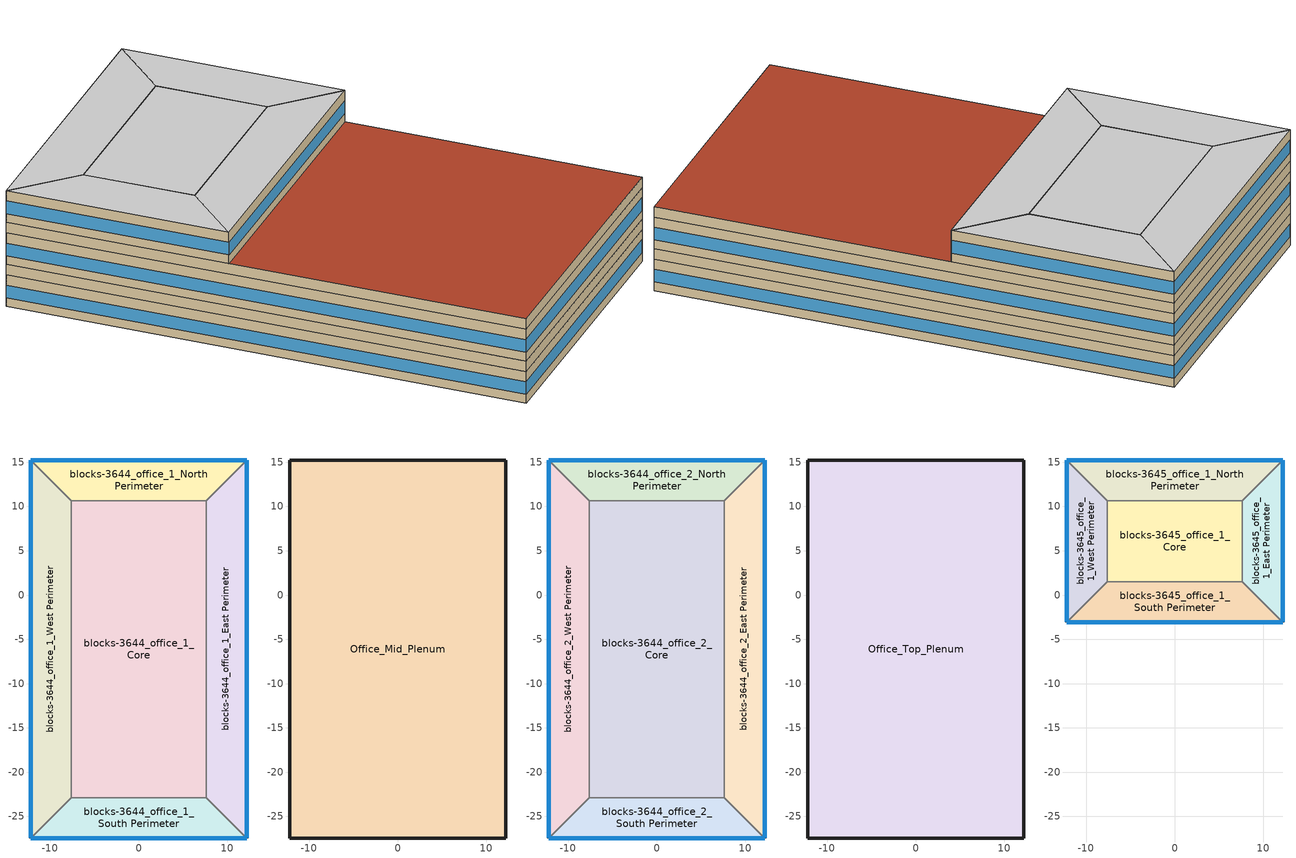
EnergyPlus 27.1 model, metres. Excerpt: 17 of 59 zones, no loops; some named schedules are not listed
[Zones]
blocks-3644_office_1_Core
 floor ground (Construction Ffactor Ground Floor 4): -7.62,-22.86 -7.62,10.67 7.62,10.67 7.62,-22.86 z0
 wall to blocks-3644_office_1_West Perimeter (Standard_Int-Wall): -7.62,10.67 -7.62,-22.86 z0:2.74
 wall to blocks-3644_office_1_North Perimeter (Standard_Int-Wall): 7.62,10.67 -7.62,10.67 z0:2.74
 wall to blocks-3644_office_1_East Perimeter (Standard_Int-Wall): 7.62,-22.86 7.62,10.67 z0:2.74
 wall to blocks-3644_office_1_South Perimeter (Standard_Int-Wall): -7.62,-22.86 7.62,-22.86 z0:2.74
blocks-3644_office_1_East Perimeter
 floor ground (Construction Ffactor Ground Floor 2): 12.19,15.24 12.19,-27.43 7.62,-22.86 7.62,10.67 z0
 wall outside (Siding_Steel_Frame_Wall): 12.19,-27.43 12.19,15.24 z0:2.74
 wall to blocks-3644_office_1_South Perimeter (Standard_Int-Wall): 7.62,-22.86 12.19,-27.43 z0:2.74
 wall to blocks-3644_office_1_North Perimeter (Standard_Int-Wall): 12.19,15.24 7.62,10.67 z0:2.74
 window (fenestration_1.7034789676901698_0.4171_0.7): 12.19,-27.41 12.19,15.21 z0.76:1.86
blocks-3644_office_1_North Perimeter
 floor ground (Construction Ffactor Ground Floor 3): -12.19,15.24 12.19,15.24 7.62,10.67 -7.62,10.67 z0
 wall outside (Siding_Steel_Frame_Wall): 12.19,15.24 -12.19,15.24 z0:2.74
 wall to blocks-3644_office_1_West Perimeter (Standard_Int-Wall): -12.19,15.24 -7.62,10.67 z0:2.74
 window (fenestration_1.7034789676901698_0.51_0.7): 12.17,15.24 -12.17,15.24 z0.76:1.86
blocks-3644_office_1_South Perimeter
 floor ground (Construction Ffactor Ground Floor 3): 12.19,-27.43 -12.19,-27.43 -7.62,-22.86 7.62,-22.86 z0
 wall outside (Siding_Steel_Frame_Wall): -12.19,-27.43 12.19,-27.43 z0:2.74
 wall to blocks-3644_office_1_West Perimeter (Standard_Int-Wall): -7.62,-22.86 -12.19,-27.43 z0:2.74
 window (fenestration_1.7034789676901698_0.4171_0.7): -12.17,-27.43 12.17,-27.43 z0.76:1.86
blocks-3644_office_1_West Perimeter
 floor ground (Construction Ffactor Ground Floor 2): -12.19,-27.43 -12.19,15.24 -7.62,10.67 -7.62,-22.86 z0
 wall outside (Siding_Steel_Frame_Wall): -12.19,15.24 -12.19,-27.43 z0:2.74
 window (fenestration_1.7034789676901698_0.4171_0.7): -12.19,15.21 -12.19,-27.41 z0.76:1.86
Office_Mid_Plenum
 floor to blocks-3644_office_1_West Perimeter (INT-FLOOR-TOPSIDE): -12.19,15.24 -7.62,10.67 -7.62,-22.86 -12.19,-27.43 z2.74
 floor to blocks-3644_office_1_North Perimeter (INT-FLOOR-TOPSIDE): 12.19,15.24 7.62,10.67 -7.62,10.67 -12.19,15.24 z2.74
 floor to blocks-3644_office_1_East Perimeter (INT-FLOOR-TOPSIDE): 12.19,15.24 12.19,-27.43 7.62,-22.86 7.62,10.67 z2.74
 floor to blocks-3644_office_1_South Perimeter (INT-FLOOR-TOPSIDE): 7.62,-22.86 12.19,-27.43 -12.19,-27.43 -7.62,-22.86 z2.74
 floor to blocks-3644_office_1_Core (INT-FLOOR-TOPSIDE): 7.62,10.67 7.62,-22.86 -7.62,-22.86 -7.62,10.67 z2.74
 wall outside (Siding_Steel_Frame_Wall): -12.19,15.24 -12.19,-27.43 12.19,-27.43 12.19,15.24 -12.19,15.24 z2.74:3.66
blocks-3644_office_2_Core
 floor to Office_Mid_Plenum (INT-FLOOR-TOPSIDE): -7.62,-22.86 -7.62,10.67 7.62,10.67 7.62,-22.86 z3.66
 wall to blocks-3644_office_2_West Perimeter (Standard_Int-Wall): -7.62,10.67 -7.62,-22.86 z3.66:6.4
 wall to blocks-3644_office_2_North Perimeter (Standard_Int-Wall): 7.62,10.67 -7.62,10.67 z3.66:6.4
 wall to blocks-3644_office_2_East Perimeter (Standard_Int-Wall): 7.62,-22.86 7.62,10.67 z3.66:6.4
 wall to blocks-3644_office_2_South Perimeter (Standard_Int-Wall): -7.62,-22.86 7.62,-22.86 z3.66:6.4
blocks-3644_office_2_East Perimeter
 floor to Office_Mid_Plenum (INT-FLOOR-TOPSIDE): 12.19,15.24 12.19,-27.43 7.62,-22.86 7.62,10.67 z3.66
 wall outside (Siding_Steel_Frame_Wall): 12.19,-27.43 12.19,15.24 z3.66:6.4
 wall to blocks-3644_office_2_South Perimeter (Standard_Int-Wall): 7.62,-22.86 12.19,-27.43 z3.66:6.4
 wall to blocks-3644_office_2_North Perimeter (Standard_Int-Wall): 12.19,15.24 7.62,10.67 z3.66:6.4
 window (fenestration_1.7034789676901698_0.4171_0.7): 12.19,-27.41 12.19,15.21 z4.42:5.52
blocks-3644_office_2_North Perimeter
 floor to Office_Mid_Plenum (INT-FLOOR-TOPSIDE): 12.19,15.24 7.62,10.67 -7.62,10.67 -12.19,15.24 z3.66
 wall outside (Siding_Steel_Frame_Wall): 12.19,15.24 -12.19,15.24 z3.66:6.4
 wall to blocks-3644_office_2_West Perimeter (Standard_Int-Wall): -12.19,15.24 -7.62,10.67 z3.66:6.4
 window (fenestration_1.7034789676901698_0.51_0.7): 12.17,15.24 -12.17,15.24 z4.42:5.52
blocks-3644_office_2_South Perimeter
 floor to Office_Mid_Plenum (INT-FLOOR-TOPSIDE): 7.62,-22.86 12.19,-27.43 -12.19,-27.43 -7.62,-22.86 z3.66
 wall outside (Siding_Steel_Frame_Wall): -12.19,-27.43 12.19,-27.43 z3.66:6.4
 wall to blocks-3644_office_2_West Perimeter (Standard_Int-Wall): -7.62,-22.86 -12.19,-27.43 z3.66:6.4
 window (fenestration_1.7034789676901698_0.4171_0.7): -12.17,-27.43 12.17,-27.43 z4.42:5.52
blocks-3644_office_2_West Perimeter
 floor to Office_Mid_Plenum (INT-FLOOR-TOPSIDE): -12.19,15.24 -7.62,10.67 -7.62,-22.86 -12.19,-27.43 z3.66
 wall outside (Siding_Steel_Frame_Wall): -12.19,15.24 -12.19,-27.43 z3.66:6.4
 window (fenestration_1.7034789676901698_0.4171_0.7): -12.19,15.21 -12.19,-27.41 z4.42:5.52
Office_Top_Plenum
 floor to blocks-3644_office_2_West Perimeter (INT-FLOOR-TOPSIDE): -12.19,15.24 -7.62,10.67 -7.62,-22.86 -12.19,-27.43 z6.4
 floor to blocks-3644_office_2_North Perimeter (INT-FLOOR-TOPSIDE): 12.19,15.24 7.62,10.67 -7.62,10.67 -12.19,15.24 z6.4
 floor to blocks-3644_office_2_East Perimeter (INT-FLOOR-TOPSIDE): 12.19,15.24 12.19,-27.43 7.62,-22.86 7.62,10.67 z6.4
 floor to blocks-3644_office_2_South Perimeter (INT-FLOOR-TOPSIDE): 7.62,-22.86 12.19,-27.43 -12.19,-27.43 -7.62,-22.86 z6.4
 floor to blocks-3644_office_2_Core (INT-FLOOR-TOPSIDE): 7.62,10.67 7.62,-22.86 -7.62,-22.86 -7.62,10.67 z6.4
 wall outside (Siding_Steel_Frame_Wall): -12.19,15.24 -12.19,-27.43 12.19,-27.43 12.19,15.24 -12.19,15.24 z6.4:7.32
 roof outside (IEAD_Metal_Deck): 12.19,-27.43 12.19,-3.05 -12.19,-3.05 -12.19,-27.43 z7.32
blocks-3645_office_1_Core
 floor to Office_Top_Plenum (INT-FLOOR-TOPSIDE): -7.62,1.52 -7.62,10.67 7.62,10.67 7.62,1.52 z7.32
 wall to blocks-3645_office_1_West Perimeter (Standard_Int-Wall): -7.62,10.67 -7.62,1.52 z7.32:10.06
 wall to blocks-3645_office_1_North Perimeter (Standard_Int-Wall): 7.62,10.67 -7.62,10.67 z7.32:10.06
 wall to blocks-3645_office_1_East Perimeter (Standard_Int-Wall): 7.62,1.52 7.62,10.67 z7.32:10.06
 wall to blocks-3645_office_1_South Perimeter (Standard_Int-Wall): -7.62,1.52 7.62,1.52 z7.32:10.06
 ceiling to Office_Mid_Plenum 2 (INT-FLOOR-UNDERSIDE): 7.62,1.52 7.62,10.67 -7.62,10.67 -7.62,1.52 z10.06
blocks-3645_office_1_East Perimeter
 floor to Office_Top_Plenum (INT-FLOOR-TOPSIDE): 12.19,15.24 12.19,-3.05 7.62,1.52 7.62,10.67 z7.32
 wall outside (Siding_Steel_Frame_Wall): 12.19,-3.05 12.19,15.24 z7.32:10.06
 wall to blocks-3645_office_1_South Perimeter (Standard_Int-Wall): 7.62,1.52 12.19,-3.05 z7.32:10.06
 wall to blocks-3645_office_1_North Perimeter (Standard_Int-Wall): 12.19,15.24 7.62,10.67 z7.32:10.06
 window (fenestration_1.7034789676901698_0.4171_0.7): 12.19,-3.02 12.19,15.21 z8.08:9.18
 ceiling to Office_Mid_Plenum 2 (INT-FLOOR-UNDERSIDE): 12.19,-3.05 12.19,15.24 7.62,10.67 7.62,1.52 z10.06
blocks-3645_office_1_North Perimeter
 floor to Office_Top_Plenum (INT-FLOOR-TOPSIDE): 12.19,15.24 7.62,10.67 -7.62,10.67 -12.19,15.24 z7.32
 wall outside (Siding_Steel_Frame_Wall): 12.19,15.24 -12.19,15.24 z7.32:10.06
 wall to blocks-3645_office_1_West Perimeter (Standard_Int-Wall): -12.19,15.24 -7.62,10.67 z7.32:10.06
 window (fenestration_1.7034789676901698_0.51_0.7): 12.17,15.24 -12.17,15.24 z8.08:9.18
 ceiling to Office_Mid_Plenum 2 (INT-FLOOR-UNDERSIDE): 7.62,10.67 12.19,15.24 -12.19,15.24 -7.62,10.67 z10.06
blocks-3645_office_1_South Perimeter
 floor to Office_Top_Plenum (INT-FLOOR-TOPSIDE): 7.62,1.52 12.19,-3.05 -12.19,-3.05 -7.62,1.52 z7.32
 wall outside (Siding_Steel_Frame_Wall): -12.19,-3.05 12.19,-3.05 z7.32:10.06
 wall to blocks-3645_office_1_West Perimeter (Standard_Int-Wall): -7.62,1.52 -12.19,-3.05 z7.32:10.06
 window (fenestration_1.7034789676901698_0.4171_0.7): -12.17,-3.05 12.17,-3.05 z8.08:9.18
 ceiling to Office_Mid_Plenum 2 (INT-FLOOR-UNDERSIDE): 12.19,-3.05 7.62,1.52 -7.62,1.52 -12.19,-3.05 z10.06
blocks-3645_office_1_West Perimeter
 floor to Office_Top_Plenum (INT-FLOOR-TOPSIDE): -12.19,15.24 -7.62,10.67 -7.62,1.52 -12.19,-3.05 z7.32
 wall outside (Siding_Steel_Frame_Wall): -12.19,15.24 -12.19,-3.05 z7.32:10.06
 window (fenestration_1.7034789676901698_0.4171_0.7): -12.19,15.21 -12.19,-3.02 z8.08:9.18
 ceiling to Office_Mid_Plenum 2 (INT-FLOOR-UNDERSIDE): -12.19,-3.05 -7.62,1.52 -7.62,10.67 -12.19,15.24 z10.06
[Building]
Large Office-VAV-HW-Reheat Min Req
[Site:Location]
CHICAGO_IL_USA_WMO_725300: Latitude {deg}=42; Longitude {deg}=-87.88; Time Zone {hr}=-6; Elevation {m}=190
[SizingPeriod:DesignDay] Day of Month=21; Humidity Condition Type=Wetbulb; Barometric Pressure {Pa}=99063; Rain Indicator=No; Snow Indicator=No; Daylight Saving Time Indicator=No; Solar Model Indicator=ASHRAEClearSky
Name | Month | Day Type | Maximum Dry-Bulb Temperature {C} | Daily Dry-Bulb Temperature Range {deltaC} | Wetbulb or DewPoint at Maximum Dry-Bulb {C} | Wind Speed {m/s} | Wind Direction {deg} | Sky Clearness
CHICAGO Ann Htg 99% Condns DB | 1 | WinterDesignDay | -17.3 | 0 | -17.3 | 4.9 | 270 | 0
CHICAGO Ann Clg 1% Condns DB=>MWB | 7 | SummerDesignDay | 31.5 | 10.7 | 23 | 5.3 | 230 | 1
[Site:GroundTemperature:BuildingSurface]
19.527, 19.502, 19.536, 19.598, 20.002, 21.64, 22.225, 22.375, 21.449, 20.121, 19.802, 19.633
[Site:WaterMainsTemperature]
Calculation Method=Correlation; Annual Average Outdoor Air Temperature {C}=9.69; Maximum Difference In Monthly Average Outdoor Air Temperatures {deltaC}=28.1
[Material] Thermal Absorptance=0.9
Name | Roughness | Thickness {m} | Conductivity {W/m-K} | Density {kg/m3} | Specific Heat {J/kg-K} | Solar Absorptance | Visible Absorptance
1/2IN Gypsum | Smooth | 0.0127 | 0.16 | 784.9 | 830 | 0.92 | 0.92
4IN CONCRETE HW | Rough | 0.1016 | 1.311 | 2240 | 836.8 | 0.7 | 0.7
IEAD Roof Insulation | MediumRough | 0.316696 | 0.049 | 265 | 836.8 | 0.7 | 0.7
Metal Decking | MediumSmooth | 0.0015 | 45.006 | 7680 | 418.4 | 0.7 | 0.3
Roof Membrane | VeryRough | 0.0095 | 0.16 | 1121.29 | 1460 | 0.7 | 0.7
Steel Frame Wall Insulation | MediumRough | 0.148554 | 0.049 | 265 | 836.8 | 0.7 | 0.7
Wood Siding | MediumSmooth | 0.01 | 0.11 | 544.62 | 1210 | 0.78 | 0.78
[Material:NoMass]
CP02 CARPET PAD: Roughness=VeryRough; Thermal Resistance {m2-K/W}=0.2165; Thermal Absorptance=0.9; Solar Absorptance=0.7; Visible Absorptance=0.8
[WindowMaterial:SimpleGlazingSystem] U-Factor {W/m2-K}=1.70348; Visible Transmittance=0.7
Name | Solar Heat Gain Coefficient
Glazing Layer | 0.4171
Glazing Layer 1 | 0.51
[Construction]
fenestration_1.7034789676901698_0.4171_0.7: Glazing Layer
fenestration_1.7034789676901698_0.51_0.7: Glazing Layer 1
IEAD_Metal_Deck: Roof Membrane, IEAD Roof Insulation, Metal Decking
INT-FLOOR-TOPSIDE: 1/2IN Gypsum, 4IN CONCRETE HW, CP02 CARPET PAD
INT-FLOOR-UNDERSIDE: CP02 CARPET PAD, 4IN CONCRETE HW, 1/2IN Gypsum
Siding_Steel_Frame_Wall: Wood Siding, Steel Frame Wall Insulation, 1/2IN Gypsum
Standard_Int-Wall: 1/2IN Gypsum, 1/2IN Gypsum
[Construction:FfactorGroundFloor] F-Factor {W/m-K}=0.93474
Name | Area {m2} | PerimeterExposed {m}
Construction Ffactor Ground Floor 2 | 174.1932 | 42.672
Construction Ffactor Ground Floor 3 | 90.5805 | 24.384
Construction Ffactor Ground Floor 4 | 510.967 | 0
[Zone]
Name | Part of Total Floor Area
blocks-3644_office_1_Core; blocks-3644_office_1_East Perimeter; blocks-3644_office_1_North Perimeter; blocks-3644_office_1_South Perimeter; blocks-3644_office_1_West Perimeter; blocks-3644_office_2_Core; blocks-3644_office_2_East Perimeter; blocks-3644_office_2_North Perimeter; blocks-3644_office_2_South Perimeter; blocks-3644_office_2_West Perimeter; blocks-3645_office_1_Core; blocks-3645_office_1_East Perimeter; blocks-3645_office_1_North Perimeter; blocks-3645_office_1_South Perimeter; blocks-3645_office_1_West Perimeter
Office_Mid_Plenum; Office_Top_Plenum | No
[Lights] Schedule=Office_Lighting_Schedule; Design Level Calculation Method=Watts/Area; Fraction Radiant=0.37; Fraction Visible=0.18; Fraction Replaceable=1
Name | Zone or ZoneList or Space or SpaceList | Watts per Floor Area {W/m2}
Office_Lights 5 | blocks-3644_office_1_Core | 7.10343
Office_Lights 3 | blocks-3644_office_1_East Perimeter | 7.10343
Office_Lights 2 | blocks-3644_office_1_North Perimeter | 7.10343
Office_Lights 4 | blocks-3644_office_1_South Perimeter | 7.10343
Office_Lights 1 | blocks-3644_office_1_West Perimeter | 7.10343
Office_Lights 10 | blocks-3644_office_2_Core | 7.10343
Office_Lights 8 | blocks-3644_office_2_East Perimeter | 7.10343
Office_Lights 7 | blocks-3644_office_2_North Perimeter | 7.10343
Office_Lights 9 | blocks-3644_office_2_South Perimeter | 7.10343
Office_Lights 6 | blocks-3644_office_2_West Perimeter | 7.10343
Office_Lights 15 | blocks-3645_office_1_Core | 7.10413
Office_Lights 13 | blocks-3645_office_1_East Perimeter | 7.10413
Office_Lights 12 | blocks-3645_office_1_North Perimeter | 7.10413
Office_Lights 14 | blocks-3645_office_1_South Perimeter | 7.10413
Office_Lights 11 | blocks-3645_office_1_West Perimeter | 7.10413
[ZoneInfiltration:DesignFlowRate]
Office_Infiltration 1: Zone or ZoneList or Space or SpaceList=Office_Mid_Plenum; Schedule=Office_Infiltration_Schedule; Design Flow Rate Calculation Method=Flow/ExteriorArea; Flow Rate per Exterior Surface Area {m3/s-m2}=0.00022783; Constant Term Coefficient=0; Velocity Term Coefficient=0.224
[AvailabilityManager:Scheduled]
OA_System-AirLoop air_handlers-2963 Availability Manager: Schedule=Always On Discrete
[AvailabilityManager:NightCycle]
Availability Manager Night Cycle 1: Applicability Schedule=Always_On; Fan Schedule=AirLoop air_handlers-2963_Sched_Ruleset; Control Type=CycleOnAny; Thermostat Tolerance {deltaC}=0.2; Cycling Run Time Control Type=FixedRunTime; Cycling Run Time {s}=3600
[Schedule:Day:Interval]
Office_Lighting_Schedule_Week_Day: No, 01:00, 0.05, 02:00, 0.05, 03:00, 0.05, 04:00, 0.05, 05:00, 0.05, 06:00, 0.1, 07:00, 0.1, 08:00, 0.3, 09:00, 0.9, 10:00, 0.9, 11:00, 0.9, 12:00, 0.9, 13:00, 0.9, 14:00, 0.9, 15:00, 0.9, 16:00, 0.9, 17:00, 0.9, 18:00, 0.5, 19:00, 0.3, 20:00, 0.3, 21:00, 0.2, 22:00, 0.2, 23:00, 0.1, 24:00, 0.05
Office_Lighting_Schedule_Saturday: No, 01:00, 0.05, 02:00, 0.05, 03:00, 0.05, 04:00, 0.05, 05:00, 0.05, 06:00, 0.05, 07:00, 0.1, 08:00, 0.1, 09:00, 0.3, 10:00, 0.3, 11:00, 0.3, 12:00, 0.3, 13:00, 0.15, 14:00, 0.15, 15:00, 0.15, 16:00, 0.15, 17:00, 0.15, 18:00, 0.05, 19:00, 0.05, 20:00, 0.05, 21:00, 0.05, 22:00, 0.05, 23:00, 0.05, 24:00, 0.05
Office_Lighting_Schedule_Sunday: No, 01:00, 0.05, 02:00, 0.05, 03:00, 0.05, 04:00, 0.05, 05:00, 0.05, 06:00, 0.05, 07:00, 0.05, 08:00, 0.05, 09:00, 0.05, 10:00, 0.05, 11:00, 0.05, 12:00, 0.05, 13:00, 0.05, 14:00, 0.05, 15:00, 0.05, 16:00, 0.05, 17:00, 0.05, 18:00, 0.05, 19:00, 0.05, 20:00, 0.05, 21:00, 0.05, 22:00, 0.05, 23:00, 0.05, 24:00, 0.05
Office_Lighting_Schedule_Summer_Design_Day: No, 01:00, 1, 02:00, 1, 03:00, 1, 04:00, 1, 05:00, 1, 06:00, 1, 07:00, 1, 08:00, 1, 09:00, 1, 10:00, 1, 11:00, 1, 12:00, 1, 13:00, 1, 14:00, 1, 15:00, 1, 16:00, 1, 17:00, 1, 18:00, 1, 19:00, 1, 20:00, 1, 21:00, 1, 22:00, 1, 23:00, 1, 24:00, 1
Office_Lighting_Schedule_Winter_Design_Day: No, 01:00, 0, 02:00, 0, 03:00, 0, 04:00, 0, 05:00, 0, 06:00, 0, 07:00, 0, 08:00, 0, 09:00, 0, 10:00, 0, 11:00, 0, 12:00, 0, 13:00, 0, 14:00, 0, 15:00, 0, 16:00, 0, 17:00, 0, 18:00, 0, 19:00, 0, 20:00, 0, 21:00, 0, 22:00, 0, 23:00, 0, 24:00, 0
Office_Infiltration_Schedule_Saturday: No, 01:00, 1, 02:00, 1, 03:00, 1, 04:00, 1, 05:00, 1, 06:00, 0.25, 07:00, 0.25, 08:00, 0.25, 09:00, 0.25, 10:00, 0.25, 11:00, 0.25, 12:00, 0.25, 13:00, 0.25, 14:00, 0.25, 15:00, 0.25, 16:00, 0.25, 17:00, 0.25, 18:00, 0.25, 19:00, 1, 20:00, 1, 21:00, 1, 22:00, 1, 23:00, 1, 24:00, 1
Office_Infiltration_Schedule_Week_Day: No, 01:00, 1, 02:00, 1, 03:00, 1, 04:00, 1, 05:00, 1, 06:00, 0.25, 07:00, 0.25, 08:00, 0.25, 09:00, 0.25, 10:00, 0.25, 11:00, 0.25, 12:00, 0.25, 13:00, 0.25, 14:00, 0.25, 15:00, 0.25, 16:00, 0.25, 17:00, 0.25, 18:00, 0.25, 19:00, 0.25, 20:00, 0.25, 21:00, 0.25, 22:00, 0.25, 23:00, 1, 24:00, 1
[Schedule:Week:Daily]
Office_Lighting_Schedule Week Rule - Jan1-Jan3: Office_Lighting_Schedule_Week_Day, Office_Lighting_Schedule_Week_Day, Office_Lighting_Schedule_Week_Day, Office_Lighting_Schedule_Week_Day, Office_Lighting_Schedule_Week_Day, Office_Lighting_Schedule_Week_Day, Office_Lighting_Schedule_Saturday, Office_Lighting_Schedule_Week_Day, Office_Lighting_Schedule_Summer_Design_Day, Office_Lighting_Schedule_Winter_Design_Day, Office_Lighting_Schedule_Week_Day, Office_Lighting_Schedule_Week_Day
Office_Lighting_Schedule Week Rule - Jan4-Dec31: Office_Lighting_Schedule_Sunday, Office_Lighting_Schedule_Week_Day, Office_Lighting_Schedule_Week_Day, Office_Lighting_Schedule_Week_Day, Office_Lighting_Schedule_Week_Day, Office_Lighting_Schedule_Week_Day, Office_Lighting_Schedule_Saturday, Office_Lighting_Schedule_Week_Day, Office_Lighting_Schedule_Summer_Design_Day, Office_Lighting_Schedule_Winter_Design_Day, Office_Lighting_Schedule_Week_Day, Office_Lighting_Schedule_Week_Day
Always_On Week Rule - Jan1-Dec31: Always_On_Default, Always_On_Default, Always_On_Default, Always_On_Default, Always_On_Default, Always_On_Default, Always_On_Default, Always_On_Default, Always_On_Summer_Design_Day, Always_On_Winter_Design_Day, Always_On_Default, Always_On_Default
AirLoop air_handlers-2963_Sched_Ruleset Week Rule - Jan1-Jan3: Office_Hvac_Schedule_Week_Day 1, Office_Hvac_Schedule_Week_Day 1, Office_Hvac_Schedule_Week_Day 1, Office_Hvac_Schedule_Week_Day 1, Office_Hvac_Schedule_Week_Day 1, Office_Hvac_Schedule_Week_Day 1, Office_Hvac_Schedule_Saturday 1, Office_Hvac_Schedule_Week_Day 1, Office_Hvac_Schedule_Summer_Design_Day 1, Office_Hvac_Schedule_Winter_Design_Day 1, Office_Hvac_Schedule_Week_Day 1, Office_Hvac_Schedule_Week_Day 1
AirLoop air_handlers-2963_Sched_Ruleset Week Rule - Jan4-Dec31: Office_Hvac_Schedule_Sunday 1, Office_Hvac_Schedule_Week_Day 1, Office_Hvac_Schedule_Week_Day 1, Office_Hvac_Schedule_Week_Day 1, Office_Hvac_Schedule_Week_Day 1, Office_Hvac_Schedule_Week_Day 1, Office_Hvac_Schedule_Saturday 1, Office_Hvac_Schedule_Week_Day 1, Office_Hvac_Schedule_Summer_Design_Day 1, Office_Hvac_Schedule_Winter_Design_Day 1, Office_Hvac_Schedule_Week_Day 1, Office_Hvac_Schedule_Week_Day 1
Office_Infiltration_Schedule Week Rule - Jan1-Jan3: Office_Infiltration_Schedule_Week_Day, Office_Infiltration_Schedule_Week_Day, Office_Infiltration_Schedule_Week_Day, Office_Infiltration_Schedule_Week_Day, Office_Infiltration_Schedule_Week_Day, Office_Infiltration_Schedule_Week_Day, Office_Infiltration_Schedule_Saturday, Office_Infiltration_Schedule_Week_Day, Office_Infiltration_Schedule_Summer_Design_Day, Office_Infiltration_Schedule_Winter_Design_Day, Office_Infiltration_Schedule_Week_Day, Office_Infiltration_Schedule_Week_Day
Office_Infiltration_Schedule Week Rule - Jan4-Dec31: Office_Infiltration_Schedule_Sunday, Office_Infiltration_Schedule_Week_Day, Office_Infiltration_Schedule_Week_Day, Office_Infiltration_Schedule_Week_Day, Office_Infiltration_Schedule_Week_Day, Office_Infiltration_Schedule_Week_Day, Office_Infiltration_Schedule_Saturday, Office_Infiltration_Schedule_Week_Day, Office_Infiltration_Schedule_Summer_Design_Day, Office_Infiltration_Schedule_Winter_Design_Day, Office_Infiltration_Schedule_Week_Day, Office_Infiltration_Schedule_Week_Day
[Schedule:Year]
Office_Lighting_Schedule: Office_Lighting_Schedule Week Rule - Jan1-Jan3, 1, 1, 1, 3, Office_Lighting_Schedule Week Rule - Jan4-Dec31, 1, 4, 12, 31
Always_On: Always_On Week Rule - Jan1-Dec31, 1, 1, 12, 31
AirLoop air_handlers-2963_Sched_Ruleset: AirLoop air_handlers-2963_Sched_Ruleset Week Rule - Jan1-Jan3, 1, 1, 1, 3, AirLoop air_handlers-2963_Sched_Ruleset Week Rule - Jan4-Dec31, 1, 4, 12, 31
Office_Infiltration_Schedule: Office_Infiltration_Schedule Week Rule - Jan1-Jan3, 1, 1, 1, 3, Office_Infiltration_Schedule Week Rule - Jan4-Dec31, 1, 4, 12, 31
[Schedule:Constant]
Always On Discrete: OnOff 1, 1
